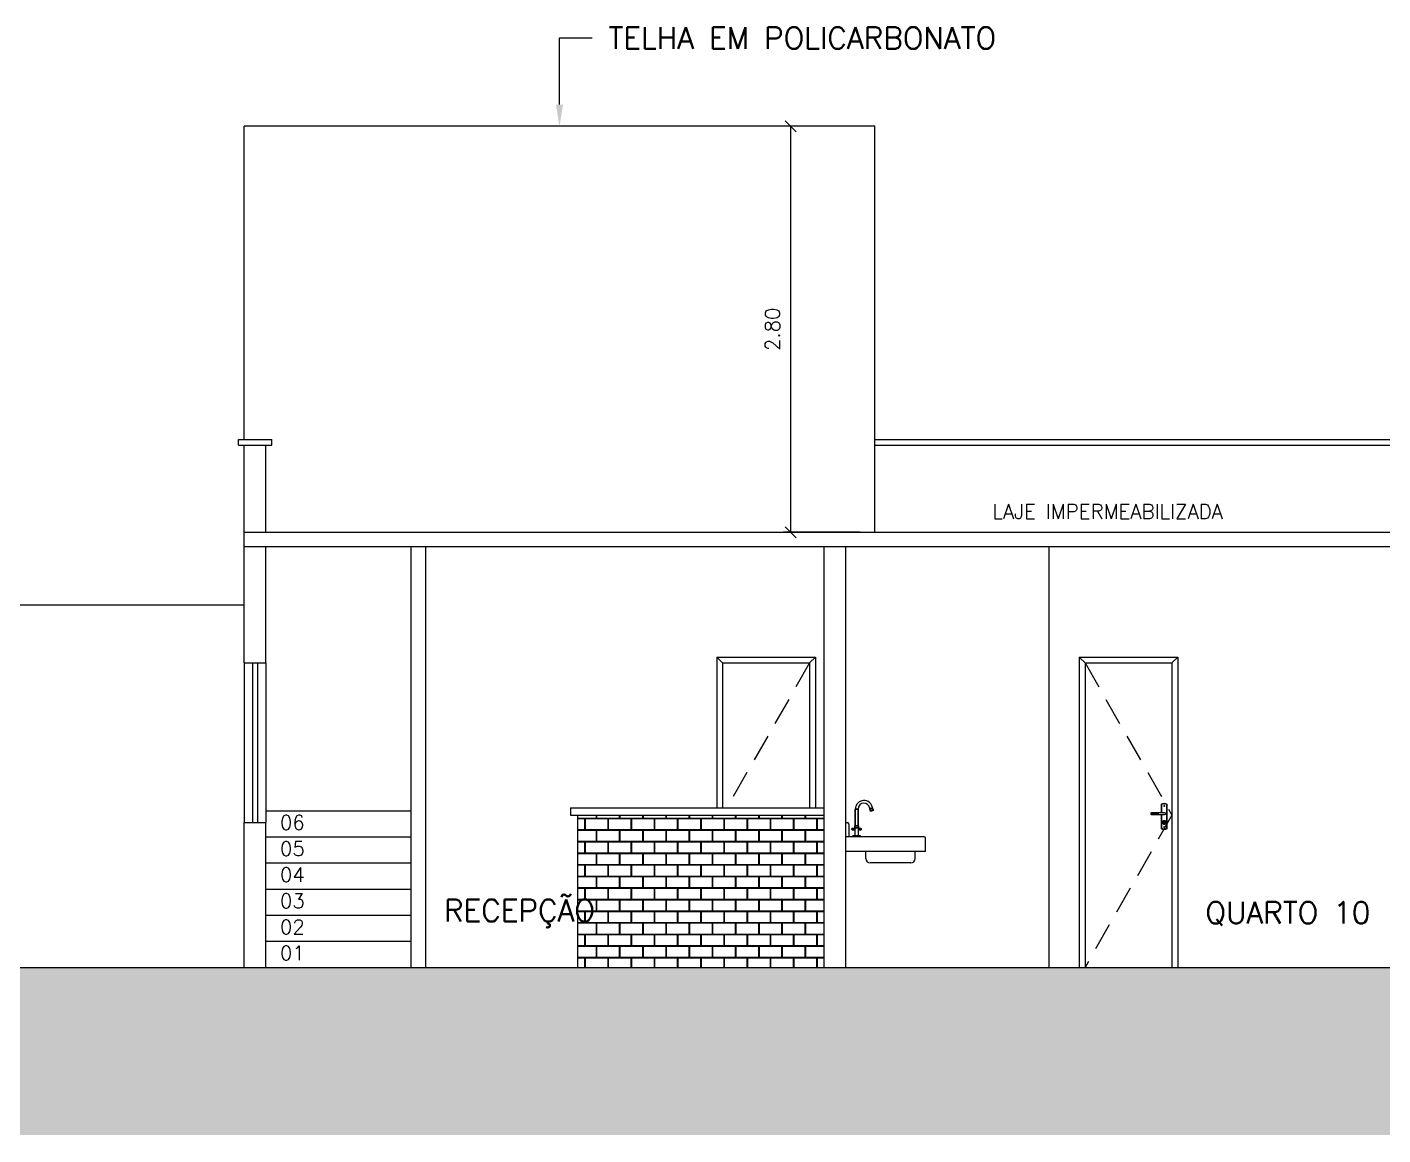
# Model space of a CAD drawing. Header units: millimetres. Extents: x 45003 to 46969, y 6653 to 6979.
# Drawn here: x 45042.87 to 45052.22, y 6809.85 to 6817.49 of the extents above; entities that cross this region are included whole.
import ezdxf
from ezdxf import colors
from ezdxf.entities.mleader import LeaderData, LeaderLine
from ezdxf.math import Vec2, Vec3

# ---------------------------------------------------------------- set-up
doc = ezdxf.new("R2010")
doc.units = ezdxf.units.MM
doc.linetypes.add('HIDDEN', pattern=[9.525, 6.35, -3.175])
for name, color, linetype in [('ARQ-ALVENARIA', 4, 'Continuous'), ('ARQ-COTAS', 30, 'Continuous'), ('ARQ-EQ-COZ', 1, 'Continuous'), ('ARQ-ESQ-01', 1, 'Continuous'), ('ARQ-ESTRUTURA', 6, 'Continuous'), ('ARQ-HACHURA', 253, 'Continuous'), ('ARQ-PENA-01', 1, 'Continuous'), ('ARQ-PENA-02', 2, 'Continuous'), ('ARQ-PENA-06', 6, 'Continuous'), ('ARQ-PENA-FINA-CINZA', 8, 'Continuous'), ('ARQ-PROJ-01', 1, 'HIDDEN'), ('ARQ-TEXTO2', 2, 'Continuous'), ('ARQ-TEXTO3', 3, 'Continuous')]:
    doc.layers.add(name, color=color, linetype=linetype)
doc.styles.add('ROMANS', font='romans.shx')
doc.styles.add('Romans_Anot', font='romans.shx')
doc.dimstyles.new('Escala 1-50', dxfattribs={"dimscale": 0.5, "dimtxt": 0.2, "dimasz": 0.15, "dimexe": 0.1, "dimexo": 0.2, "dimgap": 0.15, "dimtad": 1, "dimzin": 4, "dimdsep": 46, "dimtxsty": 'Romans_Anot', "dimblk": 'OBLIQUE', "dimcen": 0.25, "dimclrd": 256, "dimclre": 256, "dimclrt": 2, "dimadec": 0, "dimazin": 0, "dimtfac": 1, "dimtix": 1, "dimtmove": 2, "dimatfit": 3, "dimfxl": 0, "dimlwd": -1, "dimlwe": -1, "dimarcsym": 0})

# ---------------------------------------------------------------- blocks, each defined once
blk = doc.blocks.new('Fechadura Soprano 03001.0831')
at = {"layer": 'ARQ-PENA-FINA-CINZA'}
for p, q in [((-0.0165, 0.0651), (-0.0185, 0.066)), ((0.0165, 0.0651), (0.0185, 0.066)), ((-0.0185, -0.104), (-0.0165, -0.1031)), ((0.0165, -0.1031), (0.0185, -0.104))]:
    blk.add_line(p, q, dxfattribs=at)
for points in [[(-0.0185, 0.066), (-0.0185, -0.104)], [(-0.0165, 0.0651), (-0.0165, -0.1031)], [(0.0165, 0.0082), (0.0165, 0.0651)], [(0.0185, 0.0082), (0.0185, 0.066)], [(0.0165, -0.1031), (0.0165, -0.0082)], [(0.0185, -0.104), (0.0185, -0.0082)]]:
    blk.add_lwpolyline(points, dxfattribs=at)
blk.add_lwpolyline([(0, -0.0082), (0.0854, -0.0082, 0.414214), (0.0904, -0.0032), (0.0904, 0.0031, 0.414214), (0.0854, 0.0082), (0, 0.0082)], format="xyb", dxfattribs=at)
for points in [[(0.0406, 0.0009), (0.0604, 0.0009), (0.0604, -0.0001), (0.0406, -0.0001)], [(0.0434, 0.0036), (0.0631, 0.0036), (0.0631, 0.0026), (0.0434, 0.0026)], [(0.0498, 0.0064), (0.0695, 0.0064), (0.0695, 0.0054), (0.0498, 0.0054)], [(0.0621, 0.0009), (0.066, 0.0009), (0.066, -0.0001), (0.0621, -0.0001)], [(0.0649, 0.0036), (0.0687, 0.0036), (0.0687, 0.0026), (0.0649, 0.0026)], [(0.0678, 0.0009), (0.0717, 0.0009), (0.0717, -0.0001), (0.0678, -0.0001)], [(0.0705, 0.0036), (0.0744, 0.0036), (0.0744, 0.0026), (0.0705, 0.0026)], [(0.0713, 0.0064), (0.0752, 0.0064), (0.0752, 0.0054), (0.0713, 0.0054)], [(0.0734, 0.0009), (0.0773, 0.0009), (0.0773, -0.0001), (0.0734, -0.0001)], [(0.0762, 0.0036), (0.08, 0.0036), (0.08, 0.0026), (0.0762, 0.0026)], [(0.0769, 0.0064), (0.0808, 0.0064), (0.0808, 0.0054), (0.0769, 0.0054)], [(0.0791, 0.0009), (0.0814, 0.0009), (0.0814, -0.0001), (0.0791, -0.0001)], [(0.0818, 0.0036), (0.0842, 0.0036), (0.0842, 0.0026), (0.0818, 0.0026)], [(0.0826, 0.0064), (0.0849, 0.0064), (0.0849, 0.0054), (0.0826, 0.0054)], [(0.0832, 0.0009), (0.0855, 0.0009), (0.0855, -0.0001), (0.0832, -0.0001)], [(0.086, 0.0036), (0.0883, 0.0036), (0.0883, 0.0026), (0.086, 0.0026)], [(-0.0055, -0.0657), (0.0058, -0.0657), (0.0058, -0.0686), (-0.0055, -0.0686)], [(-0.0005, -0.0527), (0.0004, -0.0527), (0.0004, -0.0577), (-0.0005, -0.0577)], [(0.0406, -0.0046), (0.0604, -0.0046), (0.0604, -0.0056), (0.0406, -0.0056)], [(0.0434, -0.0018), (0.0631, -0.0018), (0.0631, -0.0028), (0.0434, -0.0028)], [(0.0621, -0.0046), (0.066, -0.0046), (0.066, -0.0056), (0.0621, -0.0056)], [(0.0649, -0.0018), (0.0687, -0.0018), (0.0687, -0.0028), (0.0649, -0.0028)], [(0.0678, -0.0046), (0.0717, -0.0046), (0.0717, -0.0056), (0.0678, -0.0056)], [(0.0705, -0.0018), (0.0744, -0.0018), (0.0744, -0.0028), (0.0705, -0.0028)], [(0.0734, -0.0046), (0.0773, -0.0046), (0.0773, -0.0056), (0.0734, -0.0056)], [(0.0762, -0.0018), (0.08, -0.0018), (0.08, -0.0028), (0.0762, -0.0028)], [(0.0791, -0.0046), (0.0814, -0.0046), (0.0814, -0.0056), (0.0791, -0.0056)], [(0.0818, -0.0018), (0.0842, -0.0018), (0.0842, -0.0028), (0.0818, -0.0028)], [(0.0832, -0.0046), (0.0855, -0.0046), (0.0855, -0.0056), (0.0832, -0.0056)], [(0.086, -0.0018), (0.0883, -0.0018), (0.0883, -0.0028), (0.086, -0.0028)]]:
    blk.add_lwpolyline(points, close=True, dxfattribs=at)
blk.add_lwpolyline([(-0.0032, -0.0734), (0.0031, -0.0734, 0.414214), (0.0071, -0.0694), (0.0071, -0.0501, 0.414214), (0.0031, -0.0461), (-0.0032, -0.0461, 0.414214), (-0.0072, -0.0501), (-0.0072, -0.0694, 0.414214)], format="xyb", close=True, dxfattribs=at)
for centre, radius in [((0, 0.054), 0.00306), ((0, -0.055), 0.00583), ((0, -0.092), 0.00306)]:
    blk.add_circle(centre, radius, dxfattribs=at)
for centre, radius, start, end in [((0, 0.045), 0.028, 48.62653, 131.37347), ((0, 0.045), 0.026, 50.58935, 129.41065), ((0, 0), 0.00815, 90, 270), ((0, -0.083), 0.028, 228.62653, 311.37347), ((0, -0.083), 0.026, 230.58935, 309.41065)]:
    blk.add_arc(centre, radius, start, end, dxfattribs=at)
blk = doc.blocks.new('_Oblique')
at = {"color": 0, "linetype": 'ByBlock', "lineweight": -2}
blk.add_line((-0.5, -0.5), (0.5, 0.5), dxfattribs=at)
blk = doc.blocks.new('*D176')
at = {"layer": 'ARQ-COTAS', "transparency": 16777216}
for p, q in [((45048.6165, 6816.804), (45048.0859, 6816.804)), ((45048.1359, 6816.804), (45048.1359, 6814.004)), ((45048.6165, 6814.004), (45048.0859, 6814.004))]:
    blk.add_line(p, q, dxfattribs=at)
at = {"layer": 'Defpoints', "color": 0, "transparency": 16777216}
for p in [(45048.7165, 6816.804), (45048.1359, 6814.004), (45048.7165, 6814.004)]:
    blk.add_point(p, dxfattribs=at)
at = {"layer": 'ARQ-COTAS', "transparency": 16777216, "xscale": 0.075, "yscale": 0.075, "zscale": 0.075}
for p, rotation in [((45048.1359, 6816.804), 90), ((45048.1359, 6814.004), 270)]:
    blk.add_blockref('_Oblique', p, dxfattribs=dict(at, rotation=rotation))
at = {"layer": 'ARQ-COTAS', "color": 2, "transparency": 16777216, "insert": (45048.0109, 6815.404), "char_height": 0.1, "attachment_point": 5, "rotation": 90, "style": 'Romans_Anot'}
blk.add_mtext('2.80', dxfattribs=at)

msp = doc.modelspace()

# ---------------------------------------------------------------- hatches: boundary and pattern name
at = {"layer": 'ARQ-HACHURA'}
h = msp.add_hatch(dxfattribs=at)
h.set_pattern_fill('AR-B816C', color=256, scale=0.01)
h.set_pattern_definition([(0, (0, 60.190235), (0.08, 0.08), [0.15625, -0.00375]), (0, (-0.08, 60.193985), (0.08, 0.08), [0.15625, -0.00375]), (90, (0, 60.190235), (-0.08, 0.08), [-0.08375, 0.07625]), (90, (-0.00375, 60.190235), (-0.08, 0.08), [-0.08375, 0.07625])])
h.paths.add_polyline_path([(45048.3665, 6812.054), (45046.6665, 6812.054), (45046.6665, 6811.004), (45048.3665, 6811.004)])
h = msp.add_hatch(dxfattribs=at)
h.set_pattern_fill('EARTH', color=256, scale=0.05, angle=45, double=1)
h.paths.add_polyline_path([(45091.8478, 6810.6245, 0.02245), (45091.0165, 6810.604), (45091.0165, 6810.804), (45089.5165, 6810.804), (45089.3665, 6810.804), (45088.3665, 6810.904), (45088.3665, 6811.004), (45033.8165, 6811.004), (45033.8165, 6810.804), (45033.6165, 6810.804), (45033.6165, 6811.004), (45032.0165, 6811.004), (45032.0165, 6811.054), (45026.8665, 6811.054), (45026.8665, 6809.8492), (45091.8478, 6809.8492)])

# ---------------------------------------------------------------- linework, layer by layer
at = {"layer": 'ARQ-ALVENARIA'}
for p, q in [((45044.3665, 6814.004), (45044.3665, 6814.604)), ((45044.5165, 6814.004), (45044.5165, 6814.604)), ((45044.3665, 6813.104), (45044.3665, 6813.904)), ((45044.5165, 6813.104), (45044.5165, 6813.904)), ((45048.3665, 6811.004), (45048.3665, 6813.904)), ((45048.5165, 6811.004), (45048.5165, 6813.904)), ((45044.3665, 6813.104), (45044.5165, 6813.104)), ((45044.3665, 6811.004), (45044.3665, 6812.004)), ((45044.3665, 6812.004), (45044.5165, 6812.004)), ((45044.5165, 6811.004), (45044.5165, 6812.004))]:
    msp.add_line(p, q, dxfattribs=at)
at = {"layer": 'ARQ-EQ-COZ'}
for p, q in [((45048.5165, 6812.004), (45048.5265, 6812.004)), ((45048.5365, 6811.994), (45048.5365, 6811.904)), ((45049.0565, 6811.904), (45048.5165, 6811.904)), ((45048.6173, 6811.904), (45048.5653, 6811.904)), ((45048.5781, 6811.9659), (45048.5781, 6811.912)), ((45048.6045, 6811.912), (45048.6045, 6811.9659)), ((45048.6173, 6811.904), (45048.6171, 6811.911)), ((45049.0665, 6811.804), (45049.0665, 6811.894)), ((45049.0665, 6811.804), (45048.5165, 6811.804)), ((45048.6554, 6811.754), (45048.6554, 6811.804)), ((45048.9954, 6811.754), (45048.9954, 6811.804)), ((45048.9654, 6811.724), (45048.6854, 6811.724))]:
    msp.add_line(p, q, dxfattribs=at)
for points in [[(45048.5818, 6812.0958), (45048.5818, 6811.9809)], [(45048.5913, 6812.0958), (45048.5892, 6812.0958), (45048.5872, 6812.0958), (45048.5854, 6812.0958), (45048.5839, 6812.0958), (45048.5827, 6812.0958), (45048.582, 6812.0958), (45048.5818, 6812.0958)], [(45048.6008, 6812.0958), (45048.6005, 6812.0958), (45048.5998, 6812.0958), (45048.5987, 6812.0958), (45048.5972, 6812.0958), (45048.5954, 6812.0958), (45048.5934, 6812.0958), (45048.5913, 6812.0958)], [(45048.6008, 6811.9809), (45048.6008, 6812.0958)], [(45048.6803, 6812.1063), (45048.6827, 6812.0975)], [(45048.6917, 6812.0999), (45048.6895, 6812.0994), (45048.6874, 6812.0988), (45048.6856, 6812.0983), (45048.684, 6812.0979), (45048.6829, 6812.0975), (45048.6821, 6812.0974), (45048.6819, 6812.0973)], [(45048.6819, 6812.0973), (45048.6851, 6812.0852)], [(45048.695, 6812.0878), (45048.6928, 6812.0872), (45048.6907, 6812.0866), (45048.6889, 6812.0861), (45048.6873, 6812.0857), (45048.6861, 6812.0854), (45048.6854, 6812.0852), (45048.6851, 6812.0852)], [(45048.6851, 6812.0852), (45048.6871, 6812.0806)], [(45048.6963, 6812.083), (45048.6942, 6812.0825), (45048.6923, 6812.082), (45048.6906, 6812.0815), (45048.6891, 6812.0811), (45048.688, 6812.0808), (45048.6873, 6812.0806), (45048.6871, 6812.0806)], [(45048.7016, 6812.1026), (45048.7013, 6812.1025), (45048.7006, 6812.1023), (45048.6994, 6812.102), (45048.6979, 6812.1016), (45048.696, 6812.1011), (45048.6939, 6812.1005), (45048.6917, 6812.0999)], [(45048.7048, 6812.0904), (45048.7046, 6812.0903), (45048.7039, 6812.0901), (45048.7027, 6812.0899), (45048.7011, 6812.0894), (45048.6993, 6812.0889), (45048.6972, 6812.0884), (45048.695, 6812.0878)], [(45048.7055, 6812.0855), (45048.7052, 6812.0854), (45048.7045, 6812.0853), (45048.7034, 6812.085), (45048.702, 6812.0846), (45048.7002, 6812.0841), (45048.6983, 6812.0836), (45048.6963, 6812.083)], [(45048.701, 6812.1024), (45048.6986, 6812.1112)], [(45048.7048, 6812.0904), (45048.7016, 6812.1026)], [(45048.7055, 6812.0855), (45048.7048, 6812.0904)], [(45048.5781, 6811.9804), (45048.5781, 6811.9659)], [(45048.5913, 6811.9804), (45048.5887, 6811.9804), (45048.5862, 6811.9804), (45048.5839, 6811.9804), (45048.5819, 6811.9804), (45048.5803, 6811.9804), (45048.579, 6811.9804), (45048.5783, 6811.9804), (45048.5781, 6811.9804)], [(45048.5785, 6811.9809), (45048.5787, 6811.9809), (45048.5794, 6811.9809), (45048.5805, 6811.9809), (45048.5819, 6811.9809), (45048.5836, 6811.9809), (45048.5856, 6811.9809), (45048.5878, 6811.9809), (45048.5901, 6811.9809), (45048.5925, 6811.9809), (45048.5948, 6811.9809), (45048.597, 6811.9809), (45048.599, 6811.9809), (45048.6007, 6811.9809), (45048.6021, 6811.9809), (45048.6032, 6811.9809), (45048.6038, 6811.9809), (45048.604, 6811.9809)], [(45048.6045, 6811.9804), (45048.6043, 6811.9804), (45048.6035, 6811.9804), (45048.6023, 6811.9804), (45048.6007, 6811.9804), (45048.5986, 6811.9804), (45048.5964, 6811.9804), (45048.5939, 6811.9804), (45048.5913, 6811.9804)], [(45048.6045, 6811.9659), (45048.6045, 6811.9804)], [(45048.559, 6811.9545), (45048.559, 6811.9547), (45048.559, 6811.9553), (45048.559, 6811.9563), (45048.559, 6811.9575), (45048.559, 6811.9588), (45048.559, 6811.9601), (45048.559, 6811.9611), (45048.559, 6811.9617), (45048.559, 6811.9619)], [(45048.5781, 6811.9629), (45048.56, 6811.9629)], [(45048.56, 6811.9629), (45048.56, 6811.9627), (45048.56, 6811.962), (45048.56, 6811.961), (45048.56, 6811.9596), (45048.56, 6811.9582), (45048.56, 6811.9567), (45048.56, 6811.9554), (45048.56, 6811.9544), (45048.56, 6811.9537), (45048.56, 6811.9534)], [(45048.56, 6811.9534), (45048.5781, 6811.9534)], [(45048.5654, 6811.911), (45048.5653, 6811.904)], [(45048.5913, 6811.911), (45048.5879, 6811.911), (45048.5846, 6811.911), (45048.5814, 6811.911), (45048.5784, 6811.911), (45048.5755, 6811.911), (45048.573, 6811.911), (45048.5708, 6811.911), (45048.5689, 6811.911), (45048.5674, 6811.911), (45048.5663, 6811.911), (45048.5657, 6811.911), (45048.5654, 6811.911)], [(45048.5664, 6811.912), (45048.5667, 6811.912), (45048.5673, 6811.912), (45048.5683, 6811.912), (45048.5698, 6811.912), (45048.5716, 6811.912), (45048.5737, 6811.912), (45048.5762, 6811.912), (45048.5788, 6811.912), (45048.5818, 6811.912), (45048.5849, 6811.912), (45048.588, 6811.912), (45048.5913, 6811.912), (45048.5945, 6811.912), (45048.5977, 6811.912), (45048.6008, 6811.912), (45048.6037, 6811.912), (45048.6064, 6811.912), (45048.6088, 6811.912), (45048.611, 6811.912), (45048.6128, 6811.912), (45048.6142, 6811.912), (45048.6153, 6811.912), (45048.6159, 6811.912), (45048.6161, 6811.912)], [(45048.5781, 6811.9664), (45048.5783, 6811.9664), (45048.5789, 6811.9664), (45048.58, 6811.9664), (45048.5815, 6811.9664), (45048.5833, 6811.9664), (45048.5854, 6811.9664), (45048.5877, 6811.9664), (45048.59, 6811.9664), (45048.5925, 6811.9664), (45048.5949, 6811.9664), (45048.5972, 6811.9664), (45048.5993, 6811.9664), (45048.601, 6811.9664), (45048.6025, 6811.9664), (45048.6036, 6811.9664), (45048.6043, 6811.9664), (45048.6045, 6811.9664)], [(45048.5913, 6811.9659), (45048.5887, 6811.9659), (45048.5862, 6811.9659), (45048.5839, 6811.9659), (45048.5819, 6811.9659), (45048.5803, 6811.9659), (45048.579, 6811.9659), (45048.5783, 6811.9659), (45048.5781, 6811.9659)], [(45048.6045, 6811.9659), (45048.6043, 6811.9659), (45048.6035, 6811.9659), (45048.6023, 6811.9659), (45048.6007, 6811.9659), (45048.5986, 6811.9659), (45048.5964, 6811.9659), (45048.5939, 6811.9659), (45048.5913, 6811.9659)], [(45048.6171, 6811.911), (45048.6169, 6811.911), (45048.6162, 6811.911), (45048.6152, 6811.911), (45048.6137, 6811.911), (45048.6118, 6811.911), (45048.6096, 6811.911), (45048.607, 6811.911), (45048.6042, 6811.911), (45048.6012, 6811.911), (45048.598, 6811.911), (45048.5947, 6811.911), (45048.5913, 6811.911)], [(45048.6226, 6811.9629), (45048.6045, 6811.9629)], [(45048.6045, 6811.9534), (45048.6226, 6811.9534)], [(45048.6226, 6811.9534), (45048.6226, 6811.9537), (45048.6226, 6811.9544), (45048.6226, 6811.9554), (45048.6226, 6811.9567), (45048.6226, 6811.9582), (45048.6226, 6811.9596), (45048.6226, 6811.961), (45048.6226, 6811.962), (45048.6226, 6811.9627), (45048.6226, 6811.9629)], [(45048.6235, 6811.9619), (45048.6235, 6811.9617), (45048.6235, 6811.9611), (45048.6235, 6811.9601), (45048.6235, 6811.9588), (45048.6235, 6811.9575), (45048.6235, 6811.9563), (45048.6235, 6811.9553), (45048.6235, 6811.9547), (45048.6235, 6811.9545)]]:
    msp.add_lwpolyline(points, close=True, dxfattribs=at)
for centre, radius, start, end in [((45048.5265, 6811.994), 0.01, 0, 90), ((45049.0565, 6811.894), 0.01, 0, 90), ((45048.6854, 6811.754), 0.03, 180, 270), ((45048.9654, 6811.754), 0.03, 270, 360)]:
    msp.add_arc(centre, radius, start, end, dxfattribs=at)
msp.add_open_spline([(45048.6986, 6812.1112), (45048.6902, 6812.1429), (45048.6575, 6812.1617), (45048.6259, 6812.1533), (45048.6259, 6812.1533), (45048.5999, 6812.1463), (45048.5818, 6812.1227), (45048.5818, 6812.0958)], degree=3, knots=[0, 0, 0, 0, 0.125, 0.125, 0.125, 0.125001, 1, 1, 1, 1], dxfattribs=at)
for points in [[(45048.6412, 6812.1363), (45048.6189, 6812.1363), (45048.6008, 6812.1182), (45048.6008, 6812.0958)], [(45048.6803, 6812.1063), (45048.6756, 6812.124), (45048.6595, 6812.1363), (45048.6412, 6812.1363)], [(45048.5785, 6811.9809), (45048.5783, 6811.9809), (45048.5781, 6811.9806), (45048.5781, 6811.9804)], [(45048.6045, 6811.9804), (45048.6045, 6811.9806), (45048.6043, 6811.9809), (45048.604, 6811.9809)], [(45048.56, 6811.9629), (45048.5595, 6811.9629), (45048.559, 6811.9625), (45048.559, 6811.9619)], [(45048.559, 6811.9545), (45048.559, 6811.9539), (45048.5595, 6811.9534), (45048.56, 6811.9534)], [(45048.5664, 6811.912), (45048.5659, 6811.912), (45048.5654, 6811.9116), (45048.5654, 6811.911)], [(45048.6171, 6811.911), (45048.6171, 6811.9116), (45048.6167, 6811.912), (45048.6161, 6811.912)], [(45048.6235, 6811.9619), (45048.6235, 6811.9625), (45048.6231, 6811.9629), (45048.6226, 6811.9629)], [(45048.6226, 6811.9534), (45048.6231, 6811.9534), (45048.6235, 6811.9539), (45048.6235, 6811.9545)]]:
    msp.add_open_spline(points, degree=3, dxfattribs=at)
at = {"layer": 'ARQ-ESQ-01'}
for p, q in [((45044.3665, 6813.104), (45044.3665, 6812.004)), ((45044.5165, 6813.104), (45044.5165, 6812.004))]:
    msp.add_line(p, q, dxfattribs=at)
at = {"layer": 'ARQ-ESTRUTURA'}
msp.add_lwpolyline([(45044.3665, 6814.004), (45088.3665, 6814.004), (45088.3665, 6813.904), (45044.3665, 6813.904)], close=True, dxfattribs=at)
at = {"layer": 'ARQ-PENA-01'}
for p, q in [((45044.3265, 6814.604), (45044.3265, 6814.644)), ((45044.3265, 6814.644), (45044.5565, 6814.644)), ((45044.3265, 6814.604), (45044.5565, 6814.604)), ((45044.5565, 6814.604), (45044.5565, 6814.644)), ((45048.7165, 6814.644), (45052.3665, 6814.644)), ((45048.7165, 6814.604), (45052.3665, 6814.604)), ((45047.6265, 6813.144), (45047.6265, 6812.104)), ((45047.6265, 6813.144), (45048.3065, 6813.144)), ((45047.6265, 6813.144), (45047.6665, 6813.104)), ((45047.6665, 6813.104), (45047.6665, 6812.104)), ((45047.6665, 6813.104), (45048.2665, 6813.104)), ((45048.2665, 6813.104), (45048.3065, 6813.144)), ((45048.2665, 6813.104), (45048.2665, 6812.104)), ((45048.3065, 6813.144), (45048.3065, 6812.104)), ((45050.1265, 6813.144), (45050.1265, 6811.004)), ((45050.1265, 6813.144), (45050.8065, 6813.144)), ((45050.1265, 6813.144), (45050.1665, 6813.104)), ((45050.1665, 6813.104), (45050.1665, 6811.004)), ((45050.1665, 6813.104), (45050.7665, 6813.104)), ((45050.7665, 6813.104), (45050.8065, 6813.144)), ((45050.7665, 6813.104), (45050.7665, 6811.004)), ((45050.8065, 6813.144), (45050.8065, 6811.004)), ((45044.5165, 6812.084), (45045.5165, 6812.084)), ((45046.6665, 6812.054), (45046.6665, 6811.004)), ((45044.5165, 6811.904), (45045.5165, 6811.904)), ((45044.5165, 6811.724), (45045.5165, 6811.724)), ((45044.5165, 6811.544), (45045.5165, 6811.544)), ((45044.5165, 6811.364), (45045.5165, 6811.364)), ((45044.5165, 6811.184), (45045.5165, 6811.184))]:
    msp.add_line(p, q, dxfattribs=at)
at = {"layer": 'ARQ-PENA-02'}
for p, q in [((45044.3665, 6814.644), (45044.3665, 6816.804)), ((45048.7165, 6816.804), (45044.3665, 6816.804)), ((45048.7165, 6814.004), (45048.7165, 6816.804)), ((45048.7165, 6814.004), (45048.7165, 6816.804)), ((45045.5165, 6813.904), (45045.5165, 6811.004)), ((45045.6165, 6813.904), (45045.6165, 6811.004)), ((45049.9165, 6813.904), (45049.9165, 6811.004)), ((45046.6165, 6812.104), (45046.6165, 6812.054)), ((45046.6165, 6812.104), (45048.3665, 6812.104)), ((45046.6165, 6812.054), (45048.3665, 6812.054))]:
    msp.add_line(p, q, dxfattribs=at)
at = {"layer": 'ARQ-PENA-02', "ltscale": 0.025}
for p, q in [((45044.424, 6813.104), (45044.424, 6812.004)), ((45044.459, 6813.104), (45044.459, 6812.004))]:
    msp.add_line(p, q, dxfattribs=at)
at = {"layer": 'ARQ-PENA-06'}
msp.add_line((45033.8165, 6811.004), (45088.3665, 6811.004), dxfattribs=at)
at = {"layer": 'ARQ-PENA-FINA-CINZA'}
msp.add_line((45035.0565, 6813.504), (45044.3665, 6813.504), dxfattribs=at)
at = {"layer": 'ARQ-PROJ-01', "ltscale": 0.03}
for p, q in [((45048.2665, 6813.104), (45047.6951, 6812.104)), ((45050.1665, 6813.104), (45050.7665, 6812.054)), ((45050.7665, 6812.054), (45050.1665, 6811.004))]:
    msp.add_line(p, q, dxfattribs=at)

# ---------------------------------------------------------------- block references
at = {"layer": 'ARQ-PENA-FINA-CINZA', "xscale": -1}
msp.add_blockref('Fechadura Soprano 03001.0831', (45050.713, 6812.0638), dxfattribs=at)

# ---------------------------------------------------------------- texts
at = {"layer": 'ARQ-TEXTO2', "char_height": 0.1, "attachment_point": 1, "style": 'ROMANS'}
for s, insert in [('LAJE IMPERMEABILIZADA', (45049.5276, 6814.1974)), ('06', (45044.6131, 6812.0529)), ('05', (45044.6131, 6811.8729)), ('04', (45044.6131, 6811.6929)), ('03', (45044.6131, 6811.5129)), ('02', (45044.6131, 6811.3329)), ('01', (45044.6131, 6811.1529))]:
    msp.add_mtext(s, dxfattribs=dict(at, insert=insert))
at = {"layer": 'ARQ-TEXTO3', "char_height": 0.15, "width": 1.807359, "attachment_point": 5, "style": 'ROMANS'}
for s, insert in [('RECEPÇÃO', (45046.2654, 6811.3749)), ('QUARTO 10', (45051.5664, 6811.3749))]:
    msp.add_mtext(s, dxfattribs=dict(at, insert=insert))

# ---------------------------------------------------------------- dimensions: what is measured, and where the dimension line sits
at = {"layer": 'ARQ-COTAS'}
dim = msp.add_aligned_dim(p1=(45048.7165, 6816.804), p2=(45048.7165, 6814.004), distance=-0.5806, dimstyle='Escala 1-50', dxfattribs=at)
dim.commit()
dim.dimension.update_dxf_attribs({"geometry": '*D176', "text_midpoint": (45048.0109, 6815.404)})

# ---------------------------------------------------------------- leaders
ml = msp.add_multileader_mtext('Standard', dxfattribs=at)
ml.set_content('TELHA EM POLICARBONATO', color=2, style='Romans_Anot')
ml.set_leader_properties(color=256, linetype='ByLayer', lineweight=-1)
ml.build(insert=Vec2(0, 0))
ml.multileader.update_dxf_attribs({"dogleg_length": 0.3, "arrow_head_size": 0.15, "scale": 0.75})
ctx = ml.context
ctx.base_point, ctx.scale, ctx.char_height, ctx.arrow_head_size, ctx.landing_gap_size, ctx.plane_origin = Vec3(45046.7665, 6817.4127), 0.75, 0.15, 0.15, 0.1125, Vec3(45046.5415, 6816.764)
notes = []
notes.append((ctx, [(0, (1, 1, 0), (45046.5415, 6817.4127), (1, 0), 0.225, [(0, [(45046.5415, 6816.804)], 0, [])])]))
ctx.mtext.insert, ctx.mtext.flow_direction = Vec3(45046.879, 6817.4877), 5
for ctx, leaders in notes:
    for number, flags, end, landing, length, lines in leaders:
        leader = LeaderData()
        leader.index, (leader.has_last_leader_line, leader.has_dogleg_vector, leader.attachment_direction) = number, flags
        leader.last_leader_point, leader.dogleg_vector, leader.dogleg_length = Vec3(end), Vec3(landing), length
        for number, points, colour, breaks in lines:
            line = LeaderLine()
            line.index, line.vertices, line.color, line.breaks = number, Vec3.list(points), colors.encode_raw_color(colour), breaks
            leader.lines.append(line)
        ctx.leaders.append(leader)

doc.saveas('drawing.dxf')
